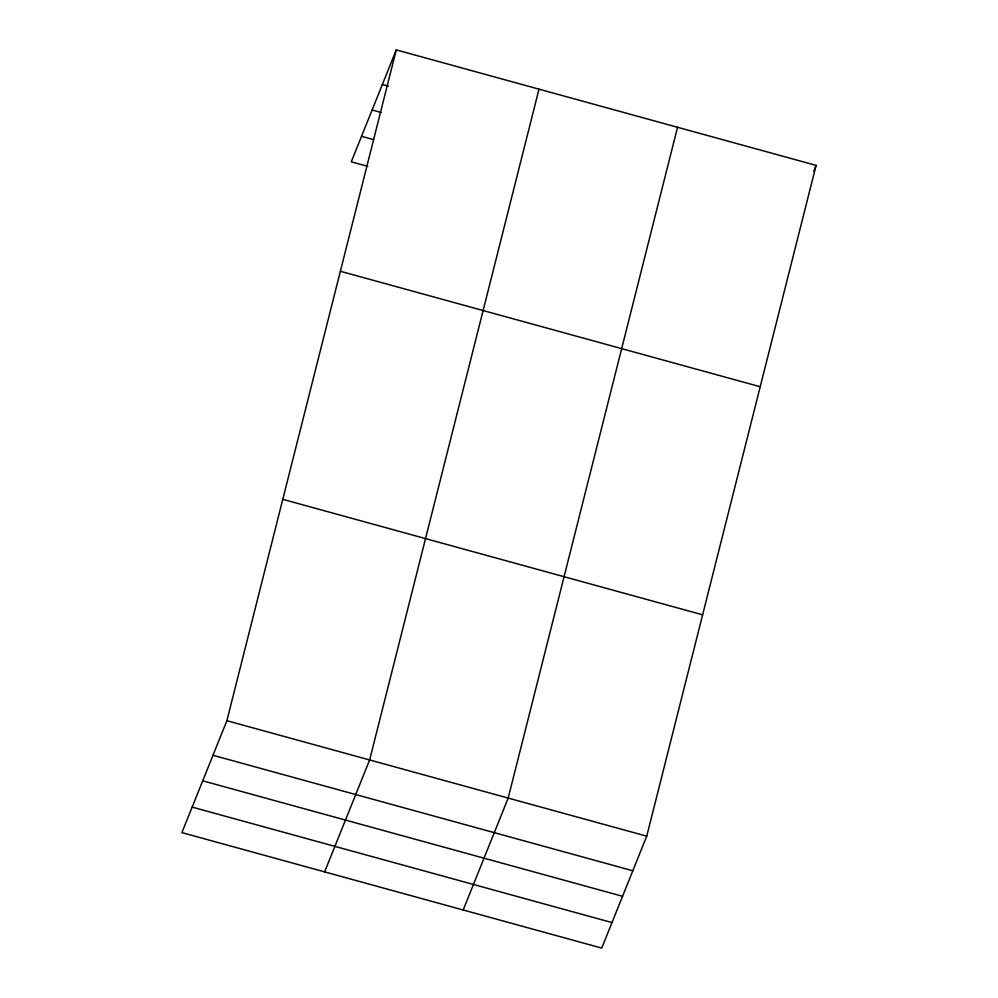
<?xml version="1.0" encoding="UTF-8"?>
<svg xmlns="http://www.w3.org/2000/svg" width="998" height="998" viewBox="0 0 998 998"><rect width="100%" height="100%" fill="white"/><g stroke="black" fill="none" stroke-linecap="round" stroke-linejoin="round"><path stroke-width="1.5" d="M226.883 720.706L396.268 49.9L816.102 165.381L646.729 836.174L601.732 948.1L181.898 832.619L226.883 720.706L646.729 836.174M539.007 89.159L369.634 759.965L324.637 871.89M677.555 127.27L508.182 798.076L463.184 909.989M396.268 49.9L351.271 161.826L367.8 166.367M813.794 171.145L816.102 165.381M382.359 84.493L388.372 86.14M372.104 110.005L381.111 112.487M361.526 136.302L373.551 139.608M340.368 271.269L760.214 386.737M282.783 499.337L702.629 614.818M212.986 755.286L632.819 870.767M202.719 780.81L622.565 896.291M192.152 807.108L611.999 922.576"/></g></svg>
